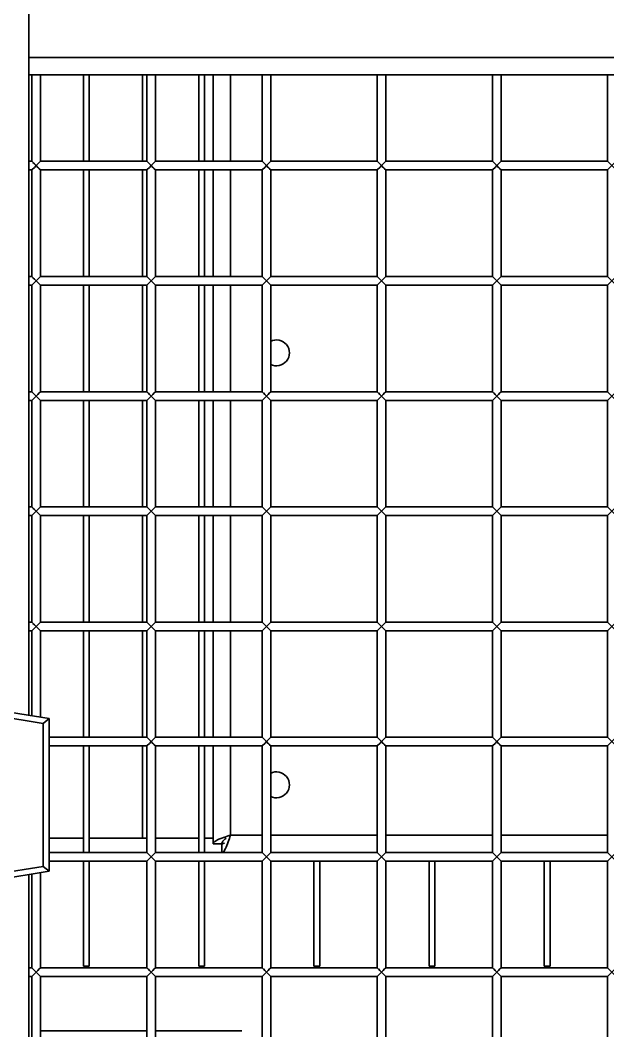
# Model space of a CAD drawing. Header units: millimetres. Extents: x 32496 to 166256, y 3504 to 23939.
# Drawn here: x 44524.6 to 44728.7, y 11705.2 to 12056.1 of the extents above; entities that cross this region are included whole.
import ezdxf

# ---------------------------------------------------------------- set-up
doc = ezdxf.new("R2010")
doc.units = ezdxf.units.MM
doc.layers.get('0').update_dxf_attribs({"lineweight": 35})

msp = doc.modelspace()

# ---------------------------------------------------------------- linework, layer by layer
at = {"linetype": 'Continuous'}
for p, q in [((44527.64, 12037.075), (44527.64, 12237.075)), ((44527.64, 12043.075), (45153.64, 12043.075)), ((44527.64, 12037.075), (44527.64, 11814.553)), ((45153.64, 12037.075), (44527.64, 12037.075)), ((44528.64, 12037.075), (44528.64, 12007.075)), ((44531.64, 12037.075), (44531.64, 12007.075)), ((44546.64, 12007.075), (44546.64, 12037.075)), ((44548.64, 12007.075), (44548.64, 12037.075)), ((44567.14, 12037.075), (44567.14, 12007.075)), ((44568.64, 12037.075), (44568.64, 12007.075)), ((44571.64, 12037.075), (44571.64, 12007.075)), ((44586.64, 12007.075), (44586.64, 12037.075)), ((44588.64, 12007.075), (44588.64, 12037.075)), ((44591.64, 12007.075), (44591.64, 12037.075)), ((44597.64, 12037.075), (44597.64, 12007.075)), ((44608.64, 12037.075), (44608.64, 12007.075)), ((44611.64, 12037.075), (44611.64, 12007.075)), ((44648.64, 12037.075), (44648.64, 12007.075)), ((44651.64, 12037.075), (44651.64, 12007.075)), ((44688.64, 12037.075), (44688.64, 12007.075)), ((44691.64, 12037.075), (44691.64, 12007.075)), ((44728.64, 12037.075), (44728.64, 12007.075)), ((44527.64, 12007.075), (44528.64, 12007.075)), ((44528.64, 12004.075), (44531.64, 12007.075)), ((44528.64, 12007.075), (44531.64, 12004.075)), ((44528.756, 12004.192), (44529.55, 12004.986)), ((44529.55, 12004.986), (44530.14, 12005.575)), ((44531.64, 12007.075), (44568.64, 12007.075)), ((44568.64, 12004.075), (44571.64, 12007.075)), ((44568.64, 12007.075), (44571.64, 12004.075)), ((44568.756, 12004.192), (44569.55, 12004.986)), ((44569.55, 12004.986), (44570.14, 12005.575)), ((44571.64, 12007.075), (44608.64, 12007.075)), ((44608.64, 12004.075), (44611.64, 12007.075)), ((44608.64, 12007.075), (44611.64, 12004.075)), ((44608.756, 12004.192), (44609.55, 12004.986)), ((44609.55, 12004.986), (44610.14, 12005.575)), ((44611.64, 12007.075), (44648.64, 12007.075)), ((44648.64, 12004.075), (44651.64, 12007.075)), ((44648.64, 12007.075), (44651.64, 12004.075)), ((44648.756, 12004.192), (44649.55, 12004.986)), ((44649.55, 12004.986), (44650.14, 12005.575)), ((44651.64, 12007.075), (44688.64, 12007.075)), ((44688.64, 12004.075), (44691.64, 12007.075)), ((44688.64, 12007.075), (44691.64, 12004.075)), ((44688.756, 12004.192), (44689.55, 12004.986)), ((44689.55, 12004.986), (44690.14, 12005.575)), ((44691.64, 12007.075), (44728.64, 12007.075)), ((44728.64, 12004.075), (44731.64, 12007.075)), ((44728.64, 12007.075), (44731.64, 12004.075)), ((44527.64, 12004.075), (44528.64, 12004.075)), ((44528.64, 12004.075), (44528.64, 11967.075)), ((44531.64, 12004.075), (44531.64, 11967.075)), ((44531.64, 12004.075), (44568.64, 12004.075)), ((44546.64, 11967.075), (44546.64, 12004.075)), ((44548.64, 11967.075), (44548.64, 12004.075)), ((44567.14, 12004.075), (44567.14, 11967.075)), ((44568.64, 12004.075), (44568.64, 11967.075)), ((44571.64, 12004.075), (44571.64, 11967.075)), ((44571.64, 12004.075), (44608.64, 12004.075)), ((44586.64, 11967.075), (44586.64, 12004.075)), ((44588.64, 11967.075), (44588.64, 12004.075)), ((44591.64, 11967.075), (44591.64, 12004.075)), ((44597.64, 12004.075), (44597.64, 11967.075)), ((44608.64, 12004.075), (44608.64, 11967.075)), ((44611.64, 12004.075), (44611.64, 11967.075)), ((44611.64, 12004.075), (44648.64, 12004.075)), ((44648.64, 12004.075), (44648.64, 11967.075)), ((44651.64, 12004.075), (44651.64, 11967.075)), ((44651.64, 12004.075), (44688.64, 12004.075)), ((44688.64, 12004.075), (44688.64, 11967.075)), ((44691.64, 12004.075), (44691.64, 11967.075)), ((44691.64, 12004.075), (44728.64, 12004.075)), ((44728.64, 12004.075), (44728.64, 11967.075)), ((44527.64, 11967.075), (44528.64, 11967.075)), ((44528.64, 11967.075), (44531.64, 11964.075)), ((44528.64, 11964.075), (44531.64, 11967.075)), ((44531.64, 11967.075), (44568.64, 11967.075)), ((44568.64, 11964.075), (44571.64, 11967.075)), ((44568.64, 11967.075), (44571.64, 11964.075)), ((44571.64, 11967.075), (44608.64, 11967.075)), ((44608.64, 11964.075), (44611.64, 11967.075)), ((44608.64, 11967.075), (44611.64, 11964.075)), ((44611.64, 11967.075), (44648.64, 11967.075)), ((44648.64, 11964.075), (44651.64, 11967.075)), ((44648.64, 11967.075), (44651.64, 11964.075)), ((44651.64, 11967.075), (44688.64, 11967.075)), ((44688.64, 11964.075), (44691.64, 11967.075)), ((44688.64, 11967.075), (44691.64, 11964.075)), ((44691.64, 11967.075), (44728.64, 11967.075)), ((44728.64, 11964.075), (44731.64, 11967.075)), ((44728.64, 11967.075), (44731.64, 11964.075)), ((44527.64, 11964.075), (44528.64, 11964.075)), ((44528.64, 11964.075), (44528.64, 11927.075)), ((44528.756, 11964.192), (44529.55, 11964.986)), ((44529.55, 11964.986), (44530.14, 11965.575)), ((44531.64, 11964.075), (44531.64, 11927.075)), ((44531.64, 11964.075), (44568.64, 11964.075)), ((44546.64, 11927.075), (44546.64, 11964.075)), ((44548.64, 11927.075), (44548.64, 11964.075)), ((44567.14, 11964.075), (44567.14, 11927.075)), ((44568.64, 11964.075), (44568.64, 11927.075)), ((44568.756, 11964.192), (44569.55, 11964.986)), ((44569.55, 11964.986), (44570.14, 11965.575)), ((44571.64, 11964.075), (44571.64, 11927.075)), ((44571.64, 11964.075), (44608.64, 11964.075)), ((44586.64, 11927.075), (44586.64, 11964.075)), ((44588.64, 11927.075), (44588.64, 11964.075)), ((44591.64, 11927.075), (44591.64, 11964.075)), ((44597.64, 11964.075), (44597.64, 11927.075)), ((44608.64, 11964.075), (44608.64, 11927.075)), ((44608.756, 11964.192), (44609.55, 11964.986)), ((44609.55, 11964.986), (44610.14, 11965.575)), ((44611.64, 11964.075), (44611.64, 11927.075)), ((44611.64, 11964.075), (44648.64, 11964.075)), ((44648.64, 11964.075), (44648.64, 11927.075)), ((44648.756, 11964.192), (44649.55, 11964.986)), ((44649.55, 11964.986), (44650.14, 11965.575)), ((44651.64, 11964.075), (44651.64, 11927.075)), ((44651.64, 11964.075), (44688.64, 11964.075)), ((44688.64, 11964.075), (44688.64, 11927.075)), ((44688.756, 11964.192), (44689.55, 11964.986)), ((44689.55, 11964.986), (44690.14, 11965.575)), ((44691.64, 11964.075), (44691.64, 11927.075)), ((44691.64, 11964.075), (44728.64, 11964.075)), ((44728.64, 11964.075), (44728.64, 11927.075)), ((44527.64, 11927.075), (44528.64, 11927.075)), ((44527.64, 11924.075), (44528.64, 11924.075)), ((44528.64, 11927.075), (44531.64, 11924.075)), ((44528.64, 11924.075), (44531.64, 11927.075)), ((44528.64, 11924.075), (44528.64, 11887.075)), ((44528.756, 11924.192), (44529.55, 11924.986)), ((44529.55, 11924.986), (44530.14, 11925.575)), ((44531.64, 11927.075), (44568.64, 11927.075)), ((44531.64, 11924.075), (44531.64, 11887.075)), ((44531.64, 11924.075), (44568.64, 11924.075)), ((44546.64, 11887.075), (44546.64, 11924.075)), ((44548.64, 11887.075), (44548.64, 11924.075)), ((44567.14, 11924.075), (44567.14, 11887.075)), ((44568.64, 11927.075), (44571.64, 11924.075)), ((44568.64, 11924.075), (44571.64, 11927.075)), ((44568.64, 11924.075), (44568.64, 11887.075)), ((44568.756, 11924.192), (44569.55, 11924.986)), ((44569.55, 11924.986), (44570.14, 11925.575)), ((44571.64, 11927.075), (44608.64, 11927.075)), ((44571.64, 11924.075), (44571.64, 11887.075)), ((44571.64, 11924.075), (44608.64, 11924.075)), ((44586.64, 11887.075), (44586.64, 11924.075)), ((44588.64, 11887.075), (44588.64, 11924.075)), ((44591.64, 11887.075), (44591.64, 11924.075)), ((44597.64, 11924.075), (44597.64, 11887.075)), ((44608.64, 11924.075), (44611.64, 11927.075)), ((44608.64, 11927.075), (44611.64, 11924.075)), ((44608.64, 11924.075), (44608.64, 11887.075)), ((44608.756, 11924.192), (44609.55, 11924.986)), ((44609.55, 11924.986), (44610.14, 11925.575)), ((44611.64, 11927.075), (44648.64, 11927.075)), ((44611.64, 11924.075), (44611.64, 11887.075)), ((44611.64, 11924.075), (44648.64, 11924.075)), ((44648.64, 11924.075), (44651.64, 11927.075)), ((44648.64, 11927.075), (44651.64, 11924.075)), ((44648.64, 11924.075), (44648.64, 11887.075)), ((44648.756, 11924.192), (44649.55, 11924.986)), ((44649.55, 11924.986), (44650.14, 11925.575)), ((44651.64, 11927.075), (44688.64, 11927.075)), ((44651.64, 11924.075), (44651.64, 11887.075)), ((44651.64, 11924.075), (44688.64, 11924.075)), ((44688.64, 11924.075), (44691.64, 11927.075)), ((44688.64, 11927.075), (44691.64, 11924.075)), ((44688.64, 11924.075), (44688.64, 11887.075)), ((44688.756, 11924.192), (44689.55, 11924.986)), ((44689.55, 11924.986), (44690.14, 11925.575)), ((44691.64, 11927.075), (44728.64, 11927.075)), ((44691.64, 11924.075), (44691.64, 11887.075)), ((44691.64, 11924.075), (44728.64, 11924.075)), ((44728.64, 11924.075), (44731.64, 11927.075)), ((44728.64, 11927.075), (44731.64, 11924.075)), ((44728.64, 11924.075), (44728.64, 11887.075)), ((44527.64, 11887.075), (44528.64, 11887.075)), ((44528.64, 11887.075), (44531.64, 11884.075)), ((44528.64, 11884.075), (44531.64, 11887.075)), ((44528.756, 11884.192), (44529.55, 11884.986)), ((44529.55, 11884.986), (44530.14, 11885.575)), ((44531.64, 11887.075), (44568.64, 11887.075)), ((44568.64, 11887.075), (44571.64, 11884.075)), ((44568.64, 11884.075), (44571.64, 11887.075)), ((44568.756, 11884.192), (44569.55, 11884.986)), ((44569.55, 11884.986), (44570.14, 11885.575)), ((44571.64, 11887.075), (44608.64, 11887.075)), ((44608.64, 11887.075), (44611.64, 11884.075)), ((44608.64, 11884.075), (44611.64, 11887.075)), ((44608.756, 11884.192), (44609.55, 11884.986)), ((44609.55, 11884.986), (44610.14, 11885.575)), ((44611.64, 11887.075), (44648.64, 11887.075)), ((44648.64, 11884.075), (44651.64, 11887.075)), ((44648.64, 11887.075), (44651.64, 11884.075)), ((44648.756, 11884.192), (44649.55, 11884.986)), ((44649.55, 11884.986), (44650.14, 11885.575)), ((44651.64, 11887.075), (44688.64, 11887.075)), ((44688.64, 11884.075), (44691.64, 11887.075)), ((44688.64, 11887.075), (44691.64, 11884.075)), ((44688.756, 11884.192), (44689.55, 11884.986)), ((44689.55, 11884.986), (44690.14, 11885.575)), ((44691.64, 11887.075), (44728.64, 11887.075)), ((44728.64, 11884.075), (44731.64, 11887.075)), ((44728.64, 11887.075), (44731.64, 11884.075)), ((44527.64, 11884.075), (44528.64, 11884.075)), ((44528.64, 11884.075), (44528.64, 11847.075)), ((44531.64, 11884.075), (44531.64, 11847.075)), ((44531.64, 11884.075), (44568.64, 11884.075)), ((44546.64, 11847.075), (44546.64, 11884.075)), ((44548.64, 11847.075), (44548.64, 11884.075)), ((44567.14, 11884.075), (44567.14, 11847.075)), ((44568.64, 11884.075), (44568.64, 11847.075)), ((44571.64, 11884.075), (44571.64, 11847.075)), ((44571.64, 11884.075), (44608.64, 11884.075)), ((44586.64, 11847.075), (44586.64, 11884.075)), ((44588.64, 11847.075), (44588.64, 11884.075)), ((44591.64, 11847.075), (44591.64, 11884.075)), ((44597.64, 11884.075), (44597.64, 11847.075)), ((44608.64, 11884.075), (44608.64, 11847.075)), ((44611.64, 11884.075), (44611.64, 11847.075)), ((44611.64, 11884.075), (44648.64, 11884.075)), ((44648.64, 11884.075), (44648.64, 11847.075)), ((44651.64, 11884.075), (44651.64, 11847.075)), ((44651.64, 11884.075), (44688.64, 11884.075)), ((44688.64, 11884.075), (44688.64, 11847.075)), ((44691.64, 11884.075), (44691.64, 11847.075)), ((44691.64, 11884.075), (44728.64, 11884.075)), ((44728.64, 11884.075), (44728.64, 11847.075)), ((44527.64, 11847.075), (44528.64, 11847.075)), ((44528.64, 11847.075), (44531.64, 11844.075)), ((44528.64, 11844.075), (44531.64, 11847.075)), ((44531.64, 11847.075), (44568.64, 11847.075)), ((44568.64, 11847.075), (44571.64, 11844.075)), ((44568.64, 11844.075), (44571.64, 11847.075)), ((44571.64, 11847.075), (44608.64, 11847.075)), ((44608.64, 11847.075), (44611.64, 11844.075)), ((44608.64, 11844.075), (44611.64, 11847.075)), ((44611.64, 11847.075), (44648.64, 11847.075)), ((44648.64, 11847.075), (44651.64, 11844.075)), ((44648.64, 11844.075), (44651.64, 11847.075)), ((44651.64, 11847.075), (44688.64, 11847.075)), ((44688.64, 11844.075), (44691.64, 11847.075)), ((44688.64, 11847.075), (44691.64, 11844.075)), ((44691.64, 11847.075), (44728.64, 11847.075)), ((44728.64, 11847.075), (44731.64, 11844.075)), ((44728.64, 11844.075), (44731.64, 11847.075)), ((44527.64, 11844.075), (44528.64, 11844.075)), ((44528.64, 11844.075), (44528.64, 11814.553)), ((44528.756, 11844.192), (44529.55, 11844.986)), ((44529.55, 11844.986), (44530.14, 11845.575)), ((44531.64, 11844.075), (44531.64, 11814.064)), ((44531.64, 11844.075), (44568.64, 11844.075)), ((44546.64, 11807.075), (44546.64, 11844.075)), ((44548.64, 11807.075), (44548.64, 11844.075)), ((44567.14, 11844.075), (44567.14, 11807.075)), ((44568.64, 11844.075), (44568.64, 11807.075)), ((44568.756, 11844.192), (44569.55, 11844.986)), ((44569.55, 11844.986), (44570.14, 11845.575)), ((44571.64, 11844.075), (44571.64, 11807.075)), ((44571.64, 11844.075), (44608.64, 11844.075)), ((44586.64, 11807.075), (44586.64, 11844.075)), ((44588.64, 11807.075), (44588.64, 11844.075)), ((44591.64, 11807.075), (44591.64, 11844.075)), ((44597.64, 11844.075), (44597.64, 11807.075)), ((44608.64, 11844.075), (44608.64, 11807.075)), ((44608.756, 11844.192), (44609.55, 11844.986)), ((44609.55, 11844.986), (44610.14, 11845.575)), ((44611.64, 11844.075), (44611.64, 11807.075)), ((44611.64, 11844.075), (44648.64, 11844.075)), ((44648.64, 11844.075), (44648.64, 11807.075)), ((44648.756, 11844.192), (44649.55, 11844.986)), ((44649.55, 11844.986), (44650.14, 11845.575)), ((44651.64, 11844.075), (44651.64, 11807.075)), ((44651.64, 11844.075), (44688.64, 11844.075)), ((44688.64, 11844.075), (44688.64, 11807.075)), ((44688.756, 11844.192), (44689.55, 11844.986)), ((44689.55, 11844.986), (44690.14, 11845.575)), ((44691.64, 11844.075), (44691.64, 11807.075)), ((44691.64, 11844.075), (44728.64, 11844.075)), ((44728.64, 11844.075), (44728.64, 11807.075)), ((44467.14, 11824.575), (44534.64, 11813.575)), ((44510.44, 11815.493), (44532.64, 11811.875)), ((44534.64, 11813.575), (44532.64, 11811.875)), ((44532.64, 11762.276), (44532.64, 11811.875)), ((44534.64, 11813.575), (44534.64, 11760.575)), ((44534.64, 11807.075), (44568.64, 11807.075)), ((44568.64, 11807.075), (44571.64, 11804.075)), ((44568.64, 11804.075), (44571.64, 11807.075)), ((44568.756, 11804.192), (44569.55, 11804.986)), ((44569.55, 11804.986), (44570.14, 11805.575)), ((44571.64, 11807.075), (44608.64, 11807.075)), ((44608.64, 11807.075), (44611.64, 11804.075)), ((44608.64, 11804.075), (44611.64, 11807.075)), ((44608.756, 11804.192), (44609.55, 11804.986)), ((44609.55, 11804.986), (44610.14, 11805.575)), ((44611.64, 11807.075), (44648.64, 11807.075)), ((44648.64, 11807.075), (44651.64, 11804.075)), ((44648.64, 11804.075), (44651.64, 11807.075)), ((44648.756, 11804.192), (44649.55, 11804.986)), ((44649.55, 11804.986), (44650.14, 11805.575)), ((44651.64, 11807.075), (44688.64, 11807.075)), ((44688.64, 11807.075), (44691.64, 11804.075)), ((44688.64, 11804.075), (44691.64, 11807.075)), ((44688.756, 11804.192), (44689.55, 11804.986)), ((44689.55, 11804.986), (44690.14, 11805.575)), ((44691.64, 11807.075), (44728.64, 11807.075)), ((44728.64, 11807.075), (44731.64, 11804.075)), ((44728.64, 11804.075), (44731.64, 11807.075)), ((44534.64, 11804.075), (44568.64, 11804.075)), ((44546.64, 11767.075), (44546.64, 11804.075)), ((44548.64, 11767.075), (44548.64, 11804.075)), ((44567.14, 11804.075), (44567.14, 11772.075)), ((44568.64, 11804.075), (44568.64, 11767.075)), ((44571.64, 11804.075), (44571.64, 11767.075)), ((44571.64, 11804.075), (44608.64, 11804.075)), ((44586.64, 11767.075), (44586.64, 11804.075)), ((44588.64, 11767.075), (44588.64, 11804.075)), ((44591.64, 11770.075), (44591.64, 11804.075)), ((44597.64, 11804.075), (44597.64, 11773.075)), ((44608.64, 11804.075), (44608.64, 11767.075)), ((44611.64, 11804.075), (44611.64, 11767.075)), ((44611.64, 11804.075), (44648.64, 11804.075)), ((44648.64, 11804.075), (44648.64, 11767.075)), ((44651.64, 11804.075), (44651.64, 11767.075)), ((44651.64, 11804.075), (44688.64, 11804.075)), ((44688.64, 11804.075), (44688.64, 11767.075)), ((44691.64, 11804.075), (44691.64, 11767.075)), ((44691.64, 11804.075), (44728.64, 11804.075)), ((44728.64, 11804.075), (44728.64, 11767.075)), ((44597.64, 11773.075), (44608.64, 11773.075)), ((44611.64, 11773.075), (44648.64, 11773.075)), ((44651.64, 11773.075), (44688.64, 11773.075)), ((44691.64, 11773.075), (44728.64, 11773.075)), ((44546.64, 11772.075), (44534.64, 11772.075)), ((44568.64, 11772.075), (44548.64, 11772.075)), ((44586.64, 11772.075), (44571.64, 11772.075)), ((44591.64, 11772.075), (44588.64, 11772.075)), ((44594.64, 11770.075), (44591.64, 11770.075)), ((44594.64, 11767.075), (44594.64, 11770.075)), ((44534.64, 11767.075), (44568.64, 11767.075)), ((44568.64, 11767.075), (44571.64, 11764.075)), ((44568.64, 11764.075), (44571.64, 11767.075)), ((44571.64, 11767.075), (44608.64, 11767.075)), ((44608.64, 11767.075), (44611.64, 11764.075)), ((44608.64, 11764.075), (44611.64, 11767.075)), ((44611.64, 11767.075), (44648.64, 11767.075)), ((44648.64, 11767.075), (44651.64, 11764.075)), ((44648.64, 11764.075), (44651.64, 11767.075)), ((44651.64, 11767.075), (44688.64, 11767.075)), ((44688.64, 11767.075), (44691.64, 11764.075)), ((44688.64, 11764.075), (44691.64, 11767.075)), ((44691.64, 11767.075), (44728.64, 11767.075)), ((44728.64, 11767.075), (44731.64, 11764.075)), ((44728.64, 11764.075), (44731.64, 11767.075)), ((44532.64, 11762.276), (44510.44, 11758.658)), ((44534.64, 11760.575), (44532.64, 11762.276)), ((44534.64, 11764.075), (44568.64, 11764.075)), ((44546.64, 11727.575), (44546.64, 11764.075)), ((44548.64, 11727.575), (44548.64, 11764.075)), ((44568.64, 11764.075), (44568.64, 11727.075)), ((44568.756, 11764.192), (44569.55, 11764.986)), ((44569.55, 11764.986), (44570.14, 11765.575)), ((44571.64, 11764.075), (44571.64, 11727.075)), ((44571.64, 11764.075), (44608.64, 11764.075)), ((44586.64, 11727.575), (44586.64, 11764.075)), ((44588.64, 11727.575), (44588.64, 11764.075)), ((44608.64, 11764.075), (44608.64, 11727.075)), ((44608.756, 11764.192), (44609.55, 11764.986)), ((44609.55, 11764.986), (44610.14, 11765.575)), ((44611.64, 11764.075), (44611.64, 11727.075)), ((44611.64, 11764.075), (44648.64, 11764.075)), ((44626.64, 11727.575), (44626.64, 11764.075)), ((44628.64, 11727.575), (44628.64, 11764.075)), ((44648.64, 11764.075), (44648.64, 11727.075)), ((44648.756, 11764.192), (44649.55, 11764.986)), ((44649.55, 11764.986), (44650.14, 11765.575)), ((44651.64, 11764.075), (44651.64, 11727.075)), ((44651.64, 11764.075), (44688.64, 11764.075)), ((44666.64, 11727.575), (44666.64, 11764.075)), ((44668.64, 11727.575), (44668.64, 11764.075)), ((44688.64, 11764.075), (44688.64, 11727.075)), ((44688.756, 11764.192), (44689.55, 11764.986)), ((44689.55, 11764.986), (44690.14, 11765.575)), ((44691.64, 11764.075), (44691.64, 11727.075)), ((44691.64, 11764.075), (44728.64, 11764.075)), ((44706.64, 11727.575), (44706.64, 11764.075)), ((44708.64, 11727.575), (44708.64, 11764.075)), ((44728.64, 11764.075), (44728.64, 11727.075)), ((44467.14, 11749.575), (44534.64, 11760.575)), ((44527.64, 11759.435), (44527.64, 11134.075)), ((44528.64, 11759.598), (44528.64, 11727.075)), ((44531.64, 11760.087), (44531.64, 11727.075)), ((44548.64, 11727.575), (44546.64, 11727.575)), ((44588.64, 11727.575), (44586.64, 11727.575)), ((44628.64, 11727.575), (44626.64, 11727.575)), ((44668.64, 11727.575), (44666.64, 11727.575)), ((44708.64, 11727.575), (44706.64, 11727.575)), ((44527.64, 11727.075), (44528.64, 11727.075)), ((44527.64, 11724.075), (44528.64, 11724.075)), ((44528.64, 11727.075), (44531.64, 11724.075)), ((44528.64, 11724.075), (44531.64, 11727.075)), ((44528.64, 11724.075), (44528.64, 11687.075)), ((44528.756, 11724.192), (44529.55, 11724.986)), ((44529.55, 11724.986), (44530.14, 11725.575)), ((44531.64, 11727.075), (44568.64, 11727.075)), ((44531.64, 11724.075), (44531.64, 11687.075)), ((44531.64, 11724.075), (44568.64, 11724.075)), ((44568.64, 11727.075), (44571.64, 11724.075)), ((44568.64, 11724.075), (44571.64, 11727.075)), ((44568.64, 11724.075), (44568.64, 11687.075)), ((44568.756, 11724.192), (44569.55, 11724.986)), ((44569.55, 11724.986), (44570.14, 11725.575)), ((44571.64, 11727.075), (44608.64, 11727.075)), ((44571.64, 11724.075), (44571.64, 11687.075)), ((44571.64, 11724.075), (44608.64, 11724.075)), ((44608.64, 11727.075), (44611.64, 11724.075)), ((44608.64, 11724.075), (44611.64, 11727.075)), ((44608.64, 11724.075), (44608.64, 11687.075)), ((44608.756, 11724.192), (44609.55, 11724.986)), ((44609.55, 11724.986), (44610.14, 11725.575)), ((44611.64, 11727.075), (44648.64, 11727.075)), ((44611.64, 11724.075), (44611.64, 11687.075)), ((44611.64, 11724.075), (44648.64, 11724.075)), ((44648.64, 11727.075), (44651.64, 11724.075)), ((44648.64, 11724.075), (44651.64, 11727.075)), ((44648.64, 11724.075), (44648.64, 11687.075)), ((44648.756, 11724.192), (44649.55, 11724.986)), ((44649.55, 11724.986), (44650.14, 11725.575)), ((44651.64, 11727.075), (44688.64, 11727.075)), ((44651.64, 11724.075), (44651.64, 11687.075)), ((44651.64, 11724.075), (44688.64, 11724.075)), ((44688.64, 11727.075), (44691.64, 11724.075)), ((44688.64, 11724.075), (44691.64, 11727.075)), ((44688.64, 11724.075), (44688.64, 11687.075)), ((44688.756, 11724.192), (44689.55, 11724.986)), ((44689.55, 11724.986), (44690.14, 11725.575)), ((44691.64, 11727.075), (44728.64, 11727.075)), ((44691.64, 11724.075), (44691.64, 11687.075)), ((44691.64, 11724.075), (44728.64, 11724.075)), ((44728.64, 11727.075), (44731.64, 11724.075)), ((44728.64, 11724.075), (44731.64, 11727.075)), ((44728.64, 11724.075), (44728.64, 11687.075)), ((44568.64, 11705.175), (44531.64, 11705.175)), ((44601.64, 11705.175), (44571.64, 11705.175))]:
    msp.add_line(p, q, dxfattribs=at)
for points in [[(44530.14, 12005.575), (44529.553, 12006.162), (44529.077, 12006.638)], [(44531.524, 12006.96), (44531.209, 12006.645), (44530.72, 12006.155), (44530.14, 12005.575)], [(44530.14, 12005.575), (44530.731, 12004.985), (44531.2, 12004.515), (44531.64, 12004.075)], [(44570.14, 12005.575), (44569.553, 12006.162), (44569.077, 12006.638)], [(44571.524, 12006.96), (44571.209, 12006.645), (44570.72, 12006.155), (44570.14, 12005.575)], [(44570.14, 12005.575), (44570.731, 12004.985), (44571.2, 12004.515), (44571.64, 12004.075)], [(44610.14, 12005.575), (44609.553, 12006.162), (44609.077, 12006.638)], [(44611.524, 12006.96), (44611.209, 12006.645), (44610.72, 12006.155), (44610.14, 12005.575)], [(44610.14, 12005.575), (44610.731, 12004.985), (44611.2, 12004.515), (44611.64, 12004.075)], [(44650.14, 12005.575), (44649.553, 12006.162), (44649.077, 12006.638)], [(44651.524, 12006.96), (44651.209, 12006.645), (44650.72, 12006.155), (44650.14, 12005.575)], [(44650.14, 12005.575), (44650.731, 12004.985), (44651.2, 12004.515), (44651.64, 12004.075)], [(44690.14, 12005.575), (44689.553, 12006.162), (44689.077, 12006.638)], [(44691.524, 12006.96), (44691.209, 12006.645), (44690.72, 12006.155), (44690.14, 12005.575)], [(44690.14, 12005.575), (44690.731, 12004.985), (44691.2, 12004.515), (44691.64, 12004.075)], [(44530.14, 11965.575), (44529.553, 11966.162), (44529.077, 11966.638)], [(44531.524, 11966.96), (44531.209, 11966.645), (44530.72, 11966.155), (44530.14, 11965.575)], [(44570.14, 11965.575), (44569.553, 11966.162), (44569.077, 11966.638)], [(44571.524, 11966.96), (44571.209, 11966.645), (44570.72, 11966.155), (44570.14, 11965.575)], [(44610.14, 11965.575), (44609.553, 11966.162), (44609.077, 11966.638)], [(44611.524, 11966.96), (44611.209, 11966.645), (44610.72, 11966.155), (44610.14, 11965.575)], [(44650.14, 11965.575), (44649.553, 11966.162), (44649.077, 11966.638)], [(44651.524, 11966.96), (44651.209, 11966.645), (44650.72, 11966.155), (44650.14, 11965.575)], [(44690.14, 11965.575), (44689.553, 11966.162), (44689.077, 11966.638)], [(44691.524, 11966.96), (44691.209, 11966.645), (44690.72, 11966.155), (44690.14, 11965.575)], [(44530.14, 11965.575), (44530.731, 11964.985), (44531.2, 11964.515), (44531.64, 11964.075)], [(44570.14, 11965.575), (44570.731, 11964.985), (44571.2, 11964.515), (44571.64, 11964.075)], [(44610.14, 11965.575), (44610.731, 11964.985), (44611.2, 11964.515), (44611.64, 11964.075)], [(44650.14, 11965.575), (44650.731, 11964.985), (44651.2, 11964.515), (44651.64, 11964.075)], [(44690.14, 11965.575), (44690.731, 11964.985), (44691.2, 11964.515), (44691.64, 11964.075)], [(44530.14, 11925.575), (44529.553, 11926.162), (44529.077, 11926.638)], [(44531.524, 11926.96), (44531.209, 11926.645), (44530.72, 11926.155), (44530.14, 11925.575)], [(44530.14, 11925.575), (44530.731, 11924.985), (44531.2, 11924.515), (44531.64, 11924.075)], [(44570.14, 11925.575), (44569.553, 11926.162), (44569.077, 11926.638)], [(44571.524, 11926.96), (44571.209, 11926.645), (44570.72, 11926.155), (44570.14, 11925.575)], [(44570.14, 11925.575), (44570.731, 11924.985), (44571.2, 11924.515), (44571.64, 11924.075)], [(44610.14, 11925.575), (44609.553, 11926.162), (44609.077, 11926.638)], [(44611.524, 11926.96), (44611.209, 11926.645), (44610.72, 11926.155), (44610.14, 11925.575)], [(44610.14, 11925.575), (44610.731, 11924.985), (44611.2, 11924.515), (44611.64, 11924.075)], [(44650.14, 11925.575), (44649.553, 11926.162), (44649.077, 11926.638)], [(44651.524, 11926.96), (44651.209, 11926.645), (44650.72, 11926.155), (44650.14, 11925.575)], [(44650.14, 11925.575), (44650.731, 11924.985), (44651.2, 11924.515), (44651.64, 11924.075)], [(44690.14, 11925.575), (44689.553, 11926.162), (44689.077, 11926.638)], [(44691.524, 11926.96), (44691.209, 11926.645), (44690.72, 11926.155), (44690.14, 11925.575)], [(44690.14, 11925.575), (44690.731, 11924.985), (44691.2, 11924.515), (44691.64, 11924.075)], [(44530.14, 11885.575), (44529.553, 11886.162), (44529.077, 11886.638)], [(44531.524, 11886.96), (44531.209, 11886.645), (44530.72, 11886.155), (44530.14, 11885.575)], [(44530.14, 11885.575), (44530.731, 11884.985), (44531.2, 11884.515), (44531.64, 11884.075)], [(44570.14, 11885.575), (44569.553, 11886.162), (44569.077, 11886.638)], [(44571.524, 11886.96), (44571.209, 11886.645), (44570.72, 11886.155), (44570.14, 11885.575)], [(44570.14, 11885.575), (44570.731, 11884.985), (44571.2, 11884.515), (44571.64, 11884.075)], [(44610.14, 11885.575), (44609.553, 11886.162), (44609.077, 11886.638)], [(44611.524, 11886.96), (44611.209, 11886.645), (44610.72, 11886.155), (44610.14, 11885.575)], [(44610.14, 11885.575), (44610.731, 11884.985), (44611.2, 11884.515), (44611.64, 11884.075)], [(44650.14, 11885.575), (44649.553, 11886.162), (44649.077, 11886.638)], [(44651.524, 11886.96), (44651.209, 11886.645), (44650.72, 11886.155), (44650.14, 11885.575)], [(44650.14, 11885.575), (44650.731, 11884.985), (44651.2, 11884.515), (44651.64, 11884.075)], [(44690.14, 11885.575), (44689.553, 11886.162), (44689.077, 11886.638)], [(44691.524, 11886.96), (44691.209, 11886.645), (44690.72, 11886.155), (44690.14, 11885.575)], [(44690.14, 11885.575), (44690.731, 11884.985), (44691.2, 11884.515), (44691.64, 11884.075)], [(44530.14, 11845.575), (44529.553, 11846.162), (44529.077, 11846.638)], [(44531.524, 11846.96), (44531.209, 11846.645), (44530.72, 11846.155), (44530.14, 11845.575)], [(44570.14, 11845.575), (44569.553, 11846.162), (44569.077, 11846.638)], [(44571.524, 11846.96), (44571.209, 11846.645), (44570.72, 11846.155), (44570.14, 11845.575)], [(44610.14, 11845.575), (44609.553, 11846.162), (44609.077, 11846.638)], [(44611.524, 11846.96), (44611.209, 11846.645), (44610.72, 11846.155), (44610.14, 11845.575)], [(44650.14, 11845.575), (44649.553, 11846.162), (44649.077, 11846.638)], [(44651.524, 11846.96), (44651.209, 11846.645), (44650.72, 11846.155), (44650.14, 11845.575)], [(44690.14, 11845.575), (44689.553, 11846.162), (44689.077, 11846.638)], [(44691.524, 11846.96), (44691.209, 11846.645), (44690.72, 11846.155), (44690.14, 11845.575)], [(44530.14, 11845.575), (44530.731, 11844.985), (44531.2, 11844.515), (44531.64, 11844.075)], [(44570.14, 11845.575), (44570.731, 11844.985), (44571.2, 11844.515), (44571.64, 11844.075)], [(44610.14, 11845.575), (44610.731, 11844.985), (44611.2, 11844.515), (44611.64, 11844.075)], [(44650.14, 11845.575), (44650.731, 11844.985), (44651.2, 11844.515), (44651.64, 11844.075)], [(44690.14, 11845.575), (44690.731, 11844.985), (44691.2, 11844.515), (44691.64, 11844.075)], [(44570.14, 11805.575), (44569.553, 11806.162), (44569.077, 11806.638)], [(44571.524, 11806.96), (44571.209, 11806.645), (44570.72, 11806.155), (44570.14, 11805.575)], [(44570.14, 11805.575), (44570.731, 11804.985), (44571.2, 11804.515), (44571.64, 11804.075)], [(44610.14, 11805.575), (44609.553, 11806.162), (44609.077, 11806.638)], [(44611.524, 11806.96), (44611.209, 11806.645), (44610.72, 11806.155), (44610.14, 11805.575)], [(44610.14, 11805.575), (44610.731, 11804.985), (44611.2, 11804.515), (44611.64, 11804.075)], [(44650.14, 11805.575), (44649.553, 11806.162), (44649.077, 11806.638)], [(44651.524, 11806.96), (44651.209, 11806.645), (44650.72, 11806.155), (44650.14, 11805.575)], [(44650.14, 11805.575), (44650.731, 11804.985), (44651.2, 11804.515), (44651.64, 11804.075)], [(44690.14, 11805.575), (44689.553, 11806.162), (44689.077, 11806.638)], [(44691.524, 11806.96), (44691.209, 11806.645), (44690.72, 11806.155), (44690.14, 11805.575)], [(44690.14, 11805.575), (44690.731, 11804.985), (44691.2, 11804.515), (44691.64, 11804.075)], [(44570.14, 11765.575), (44569.553, 11766.162), (44569.077, 11766.638)], [(44571.524, 11766.96), (44571.209, 11766.645), (44570.72, 11766.155), (44570.14, 11765.575)], [(44610.14, 11765.575), (44609.553, 11766.162), (44609.077, 11766.638)], [(44611.524, 11766.96), (44611.209, 11766.645), (44610.72, 11766.155), (44610.14, 11765.575)], [(44650.14, 11765.575), (44649.553, 11766.162), (44649.077, 11766.638)], [(44651.524, 11766.96), (44651.209, 11766.645), (44650.72, 11766.155), (44650.14, 11765.575)], [(44690.14, 11765.575), (44689.553, 11766.162), (44689.077, 11766.638)], [(44691.524, 11766.96), (44691.209, 11766.645), (44690.72, 11766.155), (44690.14, 11765.575)], [(44570.14, 11765.575), (44570.731, 11764.985), (44571.2, 11764.515), (44571.64, 11764.075)], [(44610.14, 11765.575), (44610.731, 11764.985), (44611.2, 11764.515), (44611.64, 11764.075)], [(44650.14, 11765.575), (44650.731, 11764.985), (44651.2, 11764.515), (44651.64, 11764.075)], [(44690.14, 11765.575), (44690.731, 11764.985), (44691.2, 11764.515), (44691.64, 11764.075)], [(44530.14, 11725.575), (44529.553, 11726.162), (44529.077, 11726.638)], [(44531.524, 11726.96), (44531.209, 11726.645), (44530.72, 11726.155), (44530.14, 11725.575)], [(44530.14, 11725.575), (44530.731, 11724.985), (44531.2, 11724.515), (44531.64, 11724.075)], [(44570.14, 11725.575), (44569.553, 11726.162), (44569.077, 11726.638)], [(44571.524, 11726.96), (44571.209, 11726.645), (44570.72, 11726.155), (44570.14, 11725.575)], [(44570.14, 11725.575), (44570.731, 11724.985), (44571.2, 11724.515), (44571.64, 11724.075)], [(44610.14, 11725.575), (44609.553, 11726.162), (44609.077, 11726.638)], [(44611.524, 11726.96), (44611.209, 11726.645), (44610.72, 11726.155), (44610.14, 11725.575)], [(44610.14, 11725.575), (44610.731, 11724.985), (44611.2, 11724.515), (44611.64, 11724.075)], [(44650.14, 11725.575), (44649.553, 11726.162), (44649.077, 11726.638)], [(44651.524, 11726.96), (44651.209, 11726.645), (44650.72, 11726.155), (44650.14, 11725.575)], [(44650.14, 11725.575), (44650.731, 11724.985), (44651.2, 11724.515), (44651.64, 11724.075)], [(44690.14, 11725.575), (44689.553, 11726.162), (44689.077, 11726.638)], [(44691.524, 11726.96), (44691.209, 11726.645), (44690.72, 11726.155), (44690.14, 11725.575)], [(44690.14, 11725.575), (44690.731, 11724.985), (44691.2, 11724.515), (44691.64, 11724.075)]]:
    msp.add_lwpolyline(points, dxfattribs=at)
for centre in [(44613.64, 11940.575), (44613.64, 11790.575)]:
    msp.add_arc(centre, 4.5, 242.50598, 117.52823, dxfattribs=at)
for points, knots in [([(44597.64, 11773.075), (44597.379, 11772.992), (44596.374, 11772.672), (44595.372, 11772.345), (44594.64, 11772.075)], [0, 0, 0, 0, 0.2599693, 1, 1, 1, 1]), ([(44596.64, 11770.076), (44596.726, 11770.309), (44597.077, 11771.303), (44597.396, 11772.308), (44597.64, 11773.075)], [0, 0, 0, 0, 0.2361549, 1, 1, 1, 1]), ([(44592.444, 11771.075), (44592.324, 11770.999), (44591.975, 11770.759), (44591.64, 11770.368), (44591.64, 11770.075)], [0, 0, 0, 0, 0.3276767, 1, 1, 1, 1]), ([(44594.64, 11772.075), (44594.421, 11771.995), (44593.671, 11771.707), (44592.926, 11771.383), (44592.444, 11771.075)], [0, 0, 0, 0, 0.2893872, 1, 1, 1, 1]), ([(44594.64, 11770.075), (44594.64, 11770.246), (44594.842, 11771.102), (44595.589, 11771.671), (44596.14, 11772.075)], [0, 0, 0, 0, 0.1993142, 1, 1, 1, 1]), ([(44594.64, 11767.075), (44595.067, 11767.075), (44595.986, 11768.252), (44596.362, 11769.321), (44596.64, 11770.076)], [0, 0, 0, 0, 0.3471583, 1, 1, 1, 1])]:
    msp.add_open_spline(points, degree=3, knots=knots, dxfattribs=at)
msp.add_open_spline([(44595.64, 11770.478), (44595.357, 11770.256), (44594.999, 11770.075), (44594.64, 11770.075)], degree=3, dxfattribs=at)

doc.saveas('drawing.dxf')
